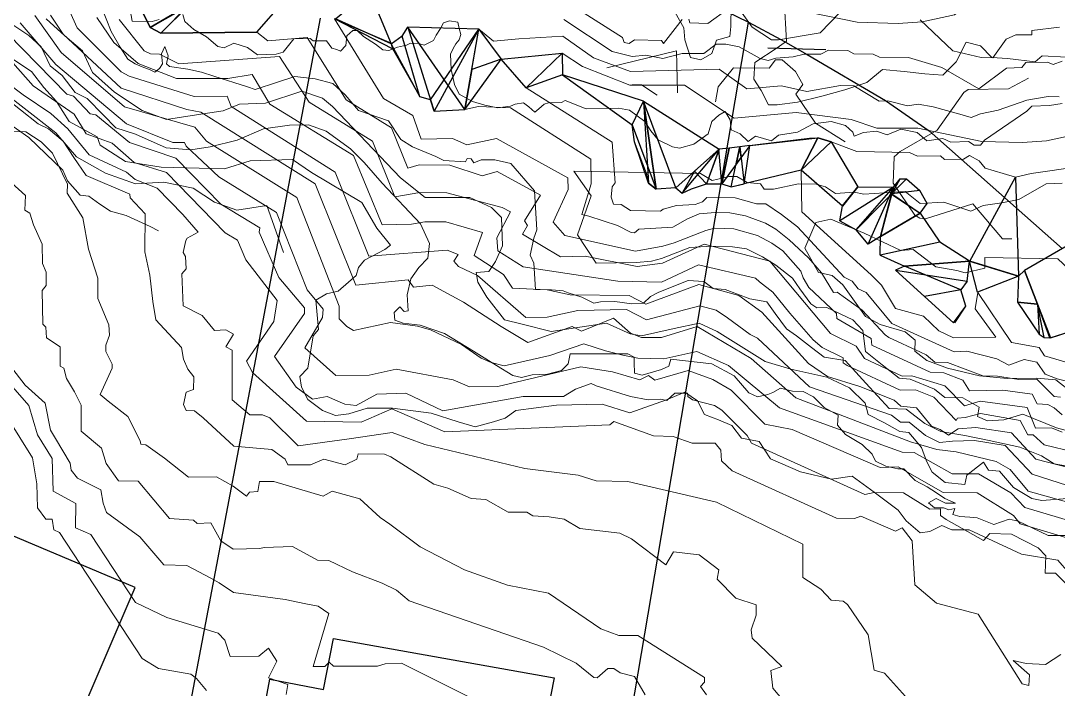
# Model space of a CAD drawing. Header units: metres. Extents: x 683 to 917, y -108 to 80.
# Drawn here: x 715.64 to 760.86, y -44.58 to -15.46 of the extents above; entities that cross this region are included whole.
import ezdxf

# ---------------------------------------------------------------- set-up
doc = ezdxf.new("R2010")
doc.units = ezdxf.units.M
for name, color, linetype in [('Cadastre with houses', 6, 'Continuous'), ('Landslide2025', 21, 'Continuous'), ('The Creek', 140, 'Continuous')]:
    doc.layers.add(name, color=color, linetype=linetype)
doc.layers.add('Landslide 2022', color=120, linetype='Continuous', true_color=0x00ffbe)

msp = doc.modelspace()

# ---------------------------------------------------------------- linework, layer by layer
at = {"lineweight": 0}
for points, elevation in [([(716.312, -11.79), (718.102, -15.766), (720.015, -17.688), (720.372, -17.875), (723.196, -18.76), (724.643, -18.743), (724.813, -19.194), (729.351, -22.06), (730.812, -25.716), (734.232, -25.46), (734.699, -25.638), (734.521, -25.938), (734.722, -26.161), (735.546, -26.562), (737.662, -28.389), (737.662, -28.389), (738.587, -28.378), (739.923, -28.077), (742.04, -28.032), (742.921, -28.484), (745.245, -27.873), (745.956, -28.063), (746.447, -28.404), (747.439, -29.125), (747.749, -29.285), (750.025, -31.414), (753.591, -32.645), (753.994, -32.944), (754.362, -32.944), (755.07, -33.531), (755.683, -33.83), (756.255, -33.78), (757.216, -33.747), (758.542, -33.962), (759.727, -35.205), (762.037, -35.956)], 34.5), ([(761.035, -33.38), (760.566, -33.195), (759.875, -33.207), (759.505, -32.306), (757.46, -32.039), (756.783, -32.229), (755.924, -31.37), (754.487, -30.924), (754.066, -30.94), (752.412, -30.172), (752.048, -29.635), (750.939, -29.081), (748.285, -25.934), (745.435, -25.191), (743.616, -26.014), (742.514, -26.16), (740.244, -25.722), (739.169, -25.749), (737.517, -24.759), (737.735, -24.381), (737.597, -24.175), (738.295, -23.054), (736.408, -22.025), (735.756, -22.219), (734.345, -21.75), (733.001, -21.737), (732.514, -21.881), (731.803, -20.13), (729.828, -18.905), (728.131, -16.195), (726.415, -16.33), (725.927, -15.96), (721.738, -15.993), (721.284, -15.758), (720.476, -14.109)], 33), ([(739.161, -14.466), (741.871, -16.194), (741.942, -16.406), (742.155, -16.457), (742.398, -16.295), (743.572, -16.315), (743.663, -16.457), (744.473, -15.404)], 33), ([(746.944, -14.923), (747.526, -15.738), (748.37, -16.292), (748.676, -16.292), (750.481, -15.986), (751.34, -15.098)], 33), ([(762.88, -37.701), (759.41, -36.671), (758.8, -36.023), (757.39, -35.204), (756.246, -35.204), (754.587, -34.27), (754.054, -34.25), (748.716, -32.325), (746.486, -30.476), (745.115, -29.871), (743.669, -30.187), (742.539, -30.161), (741.881, -30.029), (741.132, -29.845), (740.185, -29.53), (738.7, -30.042), (736.714, -30.489), (736.149, -30.345), (735.715, -30.161), (734.855, -29.56), (733.493, -28.925), (733.493, -28.925), (732.933, -28.767), (731.759, -28.612), (730.146, -28.949), (729.855, -28.785), (729.518, -28.448), (729.518, -27.893), (727.668, -23.166), (723.732, -20.703), (723.222, -20.102), (720.158, -19.216), (717.403, -16.842), (716.251, -15.233)], 35.5), ([(762.308, -36.724), (759.555, -35.955), (758.773, -35.011), (758.153, -34.657), (756.413, -34.244), (755.572, -34.141), (754.418, -33.804), (749.425, -31.891), (747.478, -30.171), (745.125, -28.783), (743.566, -29.259), (742.693, -29.259), (742.217, -29.074), (741.477, -28.413), (740.076, -28.981), (739.679, -28.783), (737.742, -29.472), (736.58, -28.781), (734.945, -27.717), (733.574, -26.982), (732.752, -27.059), (732.521, -26.741), (730.24, -26.982), (728.47, -22.562), (723.489, -19.442), (722.877, -19.322), (720.016, -18.392), (717.488, -16.046), (716.942, -15.217)], 35), ([(761.799, -35.059), (759.891, -34.563), (758.828, -33.416), (757.277, -33.173), (756.503, -33.242), (756.076, -33.519), (755.718, -33.265), (755.337, -33.127), (754.69, -32.318), (753.997, -32.249), (753.708, -31.995), (752.219, -31.395), (750.798, -30.956), (749.978, -30.39), (747.937, -28.16), (746.933, -27.422), (745.191, -26.948), (742.88, -27.8), (742.16, -27.422), (739.584, -27.403), (738.587, -27.187), (737.071, -27.107), (736.686, -26.509), (735.396, -25.685), (735.768, -24.687), (734.173, -24.222), (733.255, -24.222), (732.67, -24.328), (731.394, -24.355), (730.144, -21.323), (726.497, -19.087), (725.723, -17.808), (724.66, -17.97), (722.427, -17.97), (720.753, -17.322), (719.69, -16.403), (718.952, -15.323)], 34), ([(744.766, -15.394), (744.807, -15.546), (745.59, -15.578), (746.478, -14.938)], 33), ([(715.609, -15.547), (717.174, -17.369), (720.243, -19.948), (722.266, -20.757), (722.777, -20.767), (722.856, -20.921), (724.267, -22.256), (726.785, -23.812), (728.125, -27.187), (728.823, -28.031), (728.786, -28.394), (728.015, -29.709), (729.374, -30.916), (730.829, -30.893), (732.003, -30.635), (734.491, -31.104), (735.195, -31.409), (736.429, -31.4), (740.056, -30.533), (741.44, -30.759), (742.618, -31.098), (743.004, -30.919), (743.277, -31.117), (744.727, -30.698), (745.812, -31.082), (746.61, -31.557), (748.069, -33.035), (749.266, -33.26), (753.101, -34.924), (753.886, -34.887), (755.85, -36.009), (757.328, -36.028), (758.918, -37.019), (759.198, -37.375), (761.72, -38.131)], 36), ([(761.574, -34.248), (760.246, -33.932), (759.765, -33.492), (759.538, -33.492), (759.208, -32.879), (757.468, -32.57), (756.808, -32.749), (756.467, -32.769), (756.408, -32.872), (755.438, -31.86), (754.641, -31.533), (753.966, -31.554), (751.667, -30.471), (751.494, -30.368), (751.494, -30.144), (750.574, -29.694), (750.174, -29.355), (749.169, -28.203), (749.169, -28.203), (748.42, -27.281), (747.836, -26.828), (747.671, -26.68), (745.177, -26.087), (743.562, -26.854), (741.667, -26.799), (737.54, -26.181), (736.43, -25.489), (736.398, -24.917), (736.992, -23.784), (736.625, -23.589), (734.217, -22.963), (733.041, -22.942), (731.95, -23.136), (730.973, -20.705), (728.215, -19.01), (726.925, -17.011), (722.532, -17.33), (721.684, -16.917), (721.299, -16.902), (721.018, -16.769), (719.936, -15.405)], 33.5), ([(729.316, -15.383), (731.453, -18.853), (732.728, -19.584), (733.093, -20.615), (734.452, -20.596), (735.089, -20.868), (736.383, -20.587), (739.481, -22.298), (739.507, -22.818), (738.848, -24.238), (739.35, -24.82), (742.429, -25.491), (743.621, -25.273), (744.125, -25.131), (745.505, -24.59), (745.886, -24.493), (746.72, -24.521), (747.752, -24.812), (748.38, -25.149), (748.854, -25.487), (749.648, -26.373), (749.74, -26.663), (749.984, -27.076), (751.19, -28.206), (751.206, -28.435), (752.702, -29.305), (752.741, -29.599), (755.282, -30.764), (755.878, -30.791), (756.71, -31.124), (756.999, -31.588), (758.454, -31.553), (759.724, -31.728), (759.943, -32.149), (760.416, -32.175), (760.688, -32.318), (761.027, -32.632)], 32.5), ([(760.957, -31.857), (760.681, -31.828), (759.934, -31.08), (759.146, -31.087), (758.211, -30.947), (757.578, -30.933), (756.031, -30.348), (755.487, -30.34), (755.102, -30.007), (754.86, -29.891), (753.477, -29.253), (753.315, -29.137), (752.319, -28.068), (751.232, -27.287), (751.062, -27.305), (750.549, -26.434), (749.98, -25.791), (749.132, -25), (748.553, -24.537), (748.107, -24.273), (747.23, -23.959), (746.552, -23.826), (745.908, -23.81), (745.213, -23.876), (744.701, -24.091), (744.056, -24.455), (742.584, -24.537), (742.386, -24.703), (742.24, -24.678), (741.647, -24.377), (740.399, -23.966), (740.09, -23.903), (740.501, -22.56), (740.485, -21.484), (736.989, -19.249), (735.594, -19.191), (735.002, -19.325), (733.665, -19.401), (733.493, -18.905), (733.034, -18.771), (731.85, -16.689), (731.792, -16.479), (732.27, -16.135), (732.518, -15.733), (735.613, -15.829), (736.244, -16.345), (737.352, -16.249), (739.262, -16.135), (740.599, -17.071), (742.223, -17.663), (746.082, -17.567), (747.286, -18.427), (748.795, -18.293), (749.903, -18.542), (751.374, -18.274), (751.947, -18.293), (753.055, -18.962), (753.437, -18.943), (754.297, -19.172), (754.755, -19.096), (755.414, -19.214), (756.573, -19.53), (757.073, -19.671), (757.477, -19.513), (758.25, -19.355), (759.488, -18.916), (760.418, -18.758), (760.903, -18.771)], 32), ([(761.028, -17.217), (760.638, -17.369), (760.401, -17.264), (759.45, -17.283), (759.269, -17.492), (758.614, -17.53), (757.397, -18.423), (755.783, -17.49), (754.342, -17.063), (753.073, -17.053), (752.799, -16.921), (751.946, -16.901), (751.693, -16.759), (750.85, -16.739), (750.515, -16.911), (749.785, -16.921), (749.308, -17.033), (748.557, -17.094), (748.212, -17.185), (747.87, -17.11), (746.954, -16.596), (746.373, -16.484), (745.948, -16.484), (745.412, -16.886), (744.474, -16.886), (743.625, -17.11), (742.887, -16.954), (742.284, -17.021), (741.413, -16.797), (739.313, -15.412)], 32.5), ([(754.85, -15.425), (756.275, -16.768), (757.505, -17.06), (758.007, -17.076), (758.59, -16.266), (759.011, -16.072), (759.707, -16.072), (759.707, -15.878), (760.921, -15.732)], 33), ([(761.589, -40.37), (760.742, -39.522), (760.3, -39.522), (760.318, -38.767), (759.986, -38.417), (758.826, -37.828), (757.887, -37.791), (757.61, -38.104), (755.971, -37.183), (755.732, -37.017), (755.732, -36.723), (755.268, -36.734), (754.12, -36.026), (752.846, -36.011), (752.437, -36.105), (747.498, -33.856), (747.309, -33.525), (746.197, -32.419), (745.886, -32.218), (744.918, -31.981), (744.718, -31.835), (744.699, -31.688), (744.151, -31.688), (743.804, -31.999), (743.531, -31.944), (742.983, -31.981), (742.216, -31.835), (742.216, -31.835), (740.718, -31.36), (740.499, -31.268), (739.823, -31.506), (739.294, -31.835), (737.541, -31.835), (734.034, -32.455), (732.427, -31.688), (731.167, -31.725), (730.254, -32.218), (729.761, -32.163), (728.994, -31.835), (728.355, -31.944), (727.643, -31.415), (726.693, -30.081), (728.008, -28.219), (728.008, -27.963), (726.894, -26.648), (726.036, -24.676), (726.054, -24.475), (724.364, -23.445), (722.404, -21.44), (720.384, -20.761), (718.91, -19.552), (718.662, -19.519), (717.933, -18.741), (717.652, -18.658), (715.085, -16.042)], 36.5), ([(714.959, -16.92), (716.18, -18.293), (717.964, -19.525), (718.495, -20.385), (719.621, -20.799), (720.577, -21.628), (721.989, -22.074), (724.545, -24.701), (725.082, -25.015), (725.447, -25.876), (726.809, -27.642), (726.671, -28.565), (725.482, -30.285), (725.747, -30.781), (728.102, -32.905), (730.48, -32.94), (731.818, -32.363), (734.122, -33.362), (741.311, -33.066), (741.494, -32.917), (743.218, -33.547), (744.078, -33.571), (744.902, -33.862), (745.908, -33.862), (746.162, -34.165), (746.186, -34.625), (746.646, -35.073), (751.201, -37.133), (751.977, -37.145), (752.255, -37.036), (753.77, -37.69), (754.06, -37.545), (754.496, -38.114), (754.613, -40.035), (755.559, -40.827), (757.368, -41.312), (759.295, -44.339), (759.579, -44.422), (759.615, -43.961), (758.905, -43.334), (759.461, -43.464), (760.312, -43.5), (760.974, -43.074)], 37), ([(762.949, -31.59), (760.812, -31.056), (760.3, -30.862), (759.925, -30.328), (759.379, -30.214), (758.716, -30.462), (758.185, -30.183), (756.872, -29.848), (756.328, -29.876), (753.605, -28.647), (752.488, -27.293), (752.139, -27.139), (751.874, -26.804), (751.538, -26.636), (749.498, -24.432), (748.801, -23.896), (748.113, -23.44), (747.712, -23.432), (746.776, -23.168), (745.551, -23.16), (745.359, -23.353), (745.033, -23.464), (744.222, -23.502), (743.635, -23.669), (743.523, -23.753), (742.219, -23.725), (741.809, -23.464), (741.474, -23.446), (741.38, -23.148), (741.418, -22.691), (741.55, -22.527), (741.425, -20.753), (737.669, -18.381), (736.577, -17.137), (739.232, -16.874), (740.131, -17.455), (742.191, -18.27), (744.569, -18.27), (746.74, -19.708), (749.44, -19.457), (751.83, -19.762), (752.962, -20.14), (754.74, -20.14), (757.525, -20.715), (759.304, -20.769), (760.346, -20.697), (761.765, -20.391)], 31.5), ([(762.236, -30.645), (760.264, -30.051), (760.035, -29.7), (758.819, -29.47), (757.352, -27.294), (757.238, -28.012), (758.149, -29.242), (756.292, -29.277), (755.654, -28.969), (754.994, -28.331), (753.775, -27.989), (753.159, -26.975), (752.704, -26.531), (749.685, -23.785), (749.65, -21.963), (746.61, -22.697), (746.193, -22.566), (745.529, -22.566), (744.931, -22.762), (744.475, -22.97), (744.189, -22.736), (743.33, -22.801), (743.004, -22.54), (742.913, -22.111), (742.393, -20.731), (742.289, -19.99), (739.256, -17.816), (742.783, -18.961), (746.089, -21.057), (750.02, -20.575), (750.384, -20.562), (750.97, -20.731), (752.089, -21.161), (754.375, -21.202), (754.728, -21.354), (755.727, -21.344), (755.899, -21.505), (756.726, -21.485), (756.988, -21.333), (757.412, -21.555), (757.674, -21.888), (758.461, -22.11), (759.005, -22.272), (759.683, -22.115), (761.811, -21.804)], 31), ([(754.342, -45.049), (753.287, -43.875), (752.832, -43.755), (752.574, -42.217), (751.683, -40.892), (751.488, -40.74), (750.967, -40.696), (750.51, -40.219), (749.729, -39.719), (749.729, -38.264), (745.971, -36.439), (742.105, -35.527), (740.715, -35.505), (739.939, -35.26), (737.608, -34.958), (733.248, -33.916), (731.822, -33.395), (729.957, -33.669), (727.736, -33.971), (726.502, -32.764), (726.173, -32.627), (725.624, -32.627), (724.857, -31.969), (724.857, -29.803), (724.582, -29.665), (724.911, -29.117), (724.582, -28.925), (724.089, -28.952), (723.54, -28.294), (722.718, -27.883), (722.663, -26.484), (722.855, -26.265), (722.818, -25.726), (722.716, -25.559), (722.83, -25.033), (722.886, -24.938), (723.378, -24.674), (722.702, -23.906), (721.589, -22.756), (720.631, -22.369), (720.252, -22.051), (718.616, -21.302), (717.695, -20.165), (716.955, -19.502), (715.741, -18.685), (715.035, -18.151)], 37.5), ([(714.857, -18.73), (716.399, -19.956), (716.85, -20.168), (717.487, -20.712), (717.951, -21.415), (718.495, -22.198), (720.392, -23.02), (720.406, -23.179), (721.069, -23.869), (721.045, -25.528), (721.266, -26.539), (721.394, -27.697), (721.523, -28.487), (722.647, -29.7), (722.731, -30.205), (722.928, -30.64), (723.181, -30.977), (723.167, -31.524), (722.844, -31.636), (722.731, -32.17), (722.844, -32.436), (723.209, -32.45), (723.588, -32.759), (724.921, -33.994), (726.577, -34.134), (727.166, -34.556), (727.279, -34.808), (728.275, -34.808), (728.851, -34.556), (729.777, -34.808), (730.296, -34.556), (730.352, -34.331), (731.489, -34.345), (731.765, -34.452), (733.638, -35.643), (734.253, -35.827), (735.274, -36.272), (735.916, -36.311), (736.885, -36.861), (737.706, -36.865), (737.962, -37.021), (738.677, -37.077), (739.32, -37.175), (740.014, -37.581), (741.756, -37.778), (742.266, -38.026), (743.759, -39.165), (744.099, -38.589), (745.212, -38.733), (746.064, -39.373), (745.99, -39.793), (746.806, -40.609), (747.697, -40.906), (747.697, -41.351), (747.474, -41.994), (747.522, -42.353), (748.819, -43.589), (748.342, -43.772), (748.427, -44.531), (749.979, -46.375)], 38), ([(715.315, -20.284), (715.867, -20.298), (716.535, -20.734), (717.028, -21.227), (717.681, -22.577), (717.667, -22.969), (718.339, -24.046), (718.592, -25.412), (718.997, -26.677), (718.997, -27.562), (719.477, -28.7), (719.502, -29.156), (719.351, -29.586), (719.351, -29.864), (719.629, -30.42), (719.629, -30.597), (719.098, -31.736), (719.452, -32.039), (720.312, -32.697), (720.843, -33.759), (720.868, -33.911), (721.096, -33.936), (721.905, -34.518), (722.946, -35.349), (724.177, -35.331), (724.894, -35.735), (725.482, -36.176), (725.611, -35.993), (725.978, -35.974), (726.052, -35.533), (726.677, -35.533), (728.827, -36.176), (729.213, -35.956), (730.425, -36.287), (731.308, -37.095), (731.73, -37.389), (733.053, -38.382), (734.983, -39.374), (736.857, -40.054), (738.64, -40.403), (740.93, -41.953), (741.714, -42.247), (742.531, -42.247), (745.439, -44.076), (745.439, -44.273), (745.276, -44.469), (745.537, -44.828)], 38.5), ([(715.089, -22.393), (715.851, -23.075), (715.811, -23.717), (716.034, -23.841), (716.19, -24.345), (716.573, -25.197), (716.59, -26.032), (716.747, -26.415), (716.747, -26.989), (716.573, -27.215), (716.608, -28.675), (716.729, -28.815), (716.764, -29.267), (717.355, -29.667), (717.355, -30.502), (717.512, -30.589), (717.634, -31.041), (717.981, -31.632), (718.271, -32.213), (718.271, -33.344), (719.156, -34.084), (719.361, -34.743), (719.896, -35.504), (720.76, -35.524), (722.117, -37.149), (723.166, -37.211), (723.331, -37.355), (723.927, -37.334), (724.359, -38.116), (724.894, -38.486), (726.066, -38.445), (726.251, -38.403), (727.485, -38.362), (728.575, -38.959), (729.069, -38.979), (730.097, -39.473), (731.395, -39.962), (732.025, -40.27), (732.564, -40.732), (738.425, -42.747), (739.856, -43.439), (740.625, -44.07), (740.764, -44.085), (741.225, -43.685), (741.498, -43.685), (741.768, -43.863), (742.395, -44.024), (742.856, -44.824)], 39), ([(756.36, -28.618), (756.833, -27.894), (756.611, -27.185), (756.892, -26.801), (756.995, -25.929), (755.703, -25.111), (754.843, -23.846), (755.155, -23.424), (754.826, -22.851), (754.253, -22.345), (753.966, -22.345), (753.679, -22.708), (752.128, -22.699), (751.453, -23.526), (751.343, -24.175), (752.052, -24.563), (752.574, -25.195), (753.114, -24.856), (753.106, -25.676), (754.154, -26.156), (753.765, -26.329), (756.304, -28.623)], 30.5), ([(762.561, -28.619), (760.492, -29.278), (760.253, -29.254), (760.034, -29.12), (759.084, -27.716), (759.135, -26.581), (759.387, -26.346), (761.009, -25.413)], 30.5), ([(715.194, -30.5), (715.825, -31.336), (716.698, -32.115), (716.932, -33.3), (717.159, -33.653), (717.798, -34.733), (717.838, -35.032), (718.113, -35.39), (719.131, -35.899), (719.227, -36.476), (719.374, -36.886), (720.825, -37.94), (721.878, -39.157), (722.881, -39.19), (723.918, -39.75), (724.285, -39.942), (724.915, -40.365), (727.168, -40.675), (728.067, -40.862), (728.605, -40.965), (729.07, -41.285), (728.383, -43.592), (728.894, -43.592), (729.088, -43.398), (729.265, -43.574), (731.185, -43.574), (731.52, -43.468), (732.243, -43.451), (738.641, -46.655)], 39.5), ([(714.891, -30.962), (715.99, -32.22), (716.373, -33.495), (717.008, -34.528), (717.048, -35.958), (718.041, -36.487), (718.026, -37.55), (718.689, -37.834), (720.64, -40.808), (722.004, -41.452), (724.239, -42.134), (724.542, -42.437), (724.769, -43.157), (726.019, -43.138), (726.436, -42.797), (726.796, -43.365), (726.436, -44.085), (727.288, -44.369), (727.213, -44.805)], 40), ([(715.043, -32.73), (716.145, -34.5), (716.335, -35.633), (716.366, -36.681), (716.736, -37.174), (717.013, -37.174), (717.075, -37.637), (717.322, -37.76), (720.929, -43.248), (721.638, -43.68), (723.056, -43.927), (723.303, -44.111), (723.735, -44.636)], 40.5)]:
    msp.add_lwpolyline(points, dxfattribs=dict(at, elevation=elevation))
at = {"layer": 'Cadastre with houses'}
for p, q in [((746.339, -15.03, 35.1), (747.368, -15.524, 35.1)), ((747.368, -15.524, 35.1), (748.774, -16.276, 35.1)), ((748.774, -16.276, 35.1), (749.924, -16.934, 34.6)), ((749.924, -16.934, 34.6), (753.328, -18.933, 34.1)), ((753.328, -18.933, 34.1), (755.238, -20.249, 33.6)), ((755.238, -20.249, 33.6), (756.633, -21.496, 33.1)), ((756.633, -21.496, 33.1), (761.046, -25.395, 32.6))]:
    msp.add_line(p, q, dxfattribs=at)
for points in [[(728.691, -15.346, 34.6), (720.815, -56.847, 48)], [(739.774, -60.251, 43), (747.368, -15.524, 35.1)], [(748.211, -16.641, 35.1), (750.738, -16.714, 35.1)], [(720.624, -40.147, 46), (708.598, -35.083, 46), (705.026, -43.428, 46)], [(705.026, -43.428, 46), (717.051, -48.491, 46), (720.624, -40.147, 46)], [(724.913, -52.602, 45), (726.503, -44.14, 45), (728.835, -44.594, 45), (729.268, -42.365, 45), (738.886, -44.078, 45), (736.719, -55.141, 45), (724.913, -52.602, 45)]]:
    msp.add_polyline3d(points, dxfattribs=at)
at = {"layer": 'Landslide 2022', "lineweight": 0}
for points, elevation in [([(732.248, -13.193), (731.156, -11.948), (733.811, -11.686), (734.71, -12.266), (736.77, -13.082), (739.149, -13.082), (741.319, -14.52), (744.019, -14.269), (746.409, -14.574), (747.541, -14.952), (749.319, -14.952), (752.104, -15.526), (753.883, -15.58), (754.925, -15.508), (756.344, -15.203), (756.937, -14.79), (757.422, -14.61), (758.244, -14.639), (759.227, -14.843)], 34), ([(744.264, -18.597), (744.23, -16.774), (741.189, -17.508)], 33.5), ([(751.574, -20.741), (750.282, -19.923), (749.422, -18.658), (749.734, -18.236), (749.405, -17.663), (748.832, -17.157), (748.545, -17.157), (748.258, -17.519), (746.707, -17.511), (746.032, -18.337), (745.922, -18.987)], 33), ([(758.844, -24.966), (758.43, -24.966), (757.14, -23.43), (755.072, -24.089), (754.832, -24.066), (754.613, -23.932), (753.664, -22.528), (753.714, -21.393), (753.966, -21.158), (755.588, -20.225), (756.743, -18.587), (756.941, -18.461), (758.694, -18.425), (759.566, -17.958)], 33), ([(743.38, -18.708), (742.692, -18.252), (742.292, -18.244)], 34)]:
    msp.add_lwpolyline(points, dxfattribs=dict(at, elevation=elevation))
at = {"layer": 'Landslide2025', "lineweight": 0}
for points, elevation in [([(720.17, -13.65), (720.501, -15.479), (721.367, -15.499), (721.669, -15.401)], 33), ([(761.424, -34.89), (760.679, -34.758), (760.13, -34.407), (759.187, -34.034), (757.85, -33.749), (756.797, -33.53), (755.744, -33.354), (755.043, -33.004), (754.231, -32.379), (753.496, -32.346), (752.474, -31.249), (751.891, -30.607), (751.579, -30.257), (750.665, -30.121), (750.101, -29.693), (749.459, -29.187), (749.011, -28.876), (748.525, -28.214), (748.155, -27.708), (747.415, -27.572), (746.345, -27.163), (745.82, -27.124), (745.411, -26.813), (744.73, -26.774), (743.446, -27.28), (743.096, -27.475), (742.785, -27.766), (742.279, -27.786), (741.539, -27.689), (740.917, -27.708), (740.625, -27.766), (740.1, -27.494), (739.496, -27.319), (739.282, -27.222), (738.776, -27.183), (738.076, -27.163), (737.998, -26.015), (737.843, -25.665), (737.998, -24.926), (738.134, -24.575), (738.037, -22.863), (737.006, -21.676), (736.305, -21.521), (735.702, -21.521), (735.391, -21.647), (735.274, -21.482), (735.099, -21.462), (735.021, -21.608), (734.087, -21.55), (733.727, -21.375), (732.716, -20.956), (732.2, -20.626), (731.665, -19.818), (730.366, -19.366), (729.782, -18.685), (729.238, -18.198), (728.479, -17.984), (727.584, -17.887), (726.825, -18.14), (725.852, -18.451), (725.521, -18.335), (724.062, -17.868), (723.517, -17.692), (722.924, -17.566), (722.126, -17.459), (721.999, -17.342), (722.067, -16.992), (721.922, -16.574), (721.776, -16.904), (721.815, -17.342), (721.688, -17.537), (721.484, -17.692), (721.279, -17.595), (720.929, -17.469), (720.628, -17.332), (720.307, -17.128), (719.966, -16.603), (719.587, -15.922), (719.139, -14.822)], 33), ([(746.603, -14.788), (746.584, -15.703), (746.545, -16.15), (745.961, -16.306), (745.766, -16.89), (745.28, -17.162), (744.833, -17.065), (744.58, -16.287), (744.541, -15.761), (744.171, -15.1)], 34), ([(761.216, -17.041), (760.157, -16.991), (759.855, -17.243), (758.657, -17.104), (757.964, -17.054), (757.472, -16.549), (756.842, -16.398), (756.413, -17.255), (755.833, -17.823), (755.048, -17.765), (754.153, -17.668), (753.199, -17.59), (752.518, -18.155), (751.565, -18.466), (750.553, -18.738), (749.502, -19.011), (748.607, -19.127), (748.238, -19.127), (747.907, -18.505), (747.595, -17.999), (747.634, -17.279), (748.607, -16.637), (749.016, -16.345), (748.919, -14.536)], 34), ([(716.747, -15.372), (717.559, -16.117), (718.326, -16.775), (718.765, -17.718), (719.73, -18.574), (720.936, -19.363), (721.989, -19.758), (723.304, -19.56), (724.467, -19.385), (725.168, -19.1), (726.309, -19.056), (727.888, -18.53), (728.787, -18.837), (729.225, -19.188), (732.186, -22.302), (733.261, -23.157), (735.212, -23.157), (736.155, -23.596), (736.594, -24.034), (736.638, -25.262), (736.331, -25.942), (736.046, -26.381), (735.497, -26.425), (735.563, -26.841), (735.958, -27.499), (736.725, -28.486), (737.493, -28.683), (738.765, -28.99), (741.177, -28.639), (742.208, -29.1), (742.69, -29.188), (744.116, -28.859), (745.212, -28.639), (746.002, -28.99), (748.085, -30.306), (749.204, -30.635), (750.783, -30.986), (751.77, -31.447), (752.449, -32.126), (752.581, -32.609), (753.283, -32.982), (753.963, -33.354), (754.357, -33.398), (754.906, -34.056), (755.125, -34.648), (755.366, -35.131), (755.936, -35.569), (756.791, -35.657), (756.879, -35.262), (757.603, -34.692), (757.822, -35.043), (758.305, -35.087), (758.919, -35.789), (759.708, -36.271), (760.147, -36.359), (761.265, -36.271)], 34), ([(722.7, -15.187), (722.797, -15.499), (723.186, -15.839), (723.741, -16.16), (724.237, -16.588), (724.509, -16.637), (724.928, -16.433), (725.521, -16.627), (725.959, -16.948), (726.766, -16.919), (727.078, -16.831), (727.545, -16.248), (728.255, -16.228), (728.391, -16.335), (728.965, -16.335), (729.199, -16.647), (729.422, -16.705), (729.578, -16.783), (729.802, -16.54), (729.86, -16.112), (730.113, -15.888), (730.308, -15.888), (730.58, -16.15), (731.105, -16.481), (731.426, -16.724), (731.689, -16.754), (732.059, -16.608), (732.448, -16.52), (732.623, -16.433), (732.983, -16.452), (733.217, -16.52), (733.635, -16.326), (733.752, -16.082), (733.936, -15.79), (734.063, -15.557), (734.335, -15.46), (734.686, -15.528), (734.744, -15.79), (734.822, -16.063), (734.744, -16.287), (734.608, -16.462), (734.481, -16.666), (734.374, -16.909), (734.394, -17.59), (734.549, -18.242), (734.744, -18.651), (735.337, -18.981), (735.863, -19.137), (736.437, -19.254), (736.982, -19.176), (737.186, -19.089), (737.556, -19.03), (737.789, -19.205), (738.052, -19.439), (738.227, -19.293), (738.46, -19.098), (738.645, -19.03), (739.209, -19.02), (739.365, -18.933), (740.289, -19.303), (741.69, -19.273), (742.177, -19.361), (742.838, -19.847), (743.111, -20.256), (743.422, -20.645), (744.045, -20.956), (744.356, -21.015), (744.978, -20.84), (745.601, -20.392), (745.757, -19.847), (746.068, -19.575), (746.34, -19.419), (746.555, -19.77), (746.613, -20.217), (747.002, -20.392), (747.352, -20.723), (747.664, -20.489), (748.364, -20.684), (748.675, -20.451), (749.493, -20.314), (750.174, -19.945), (750.971, -19.847), (751.594, -20.022), (751.905, -20.314), (751.964, -20.489), (752.372, -20.334), (752.937, -20.275), (753.403, -20.431), (754.007, -20.178), (754.707, -20.334), (755.135, -20.684), (755.836, -20.587), (756.186, -20.742), (756.945, -20.723), (757.198, -20.879), (757.47, -20.879), (757.645, -20.665), (759.494, -19.4), (759.708, -19.186), (760.486, -19.147), (761.031, -19.069)], 33), ([(761.35, -37.885), (760.419, -37.89), (759.118, -37.262), (758.723, -37.174), (758.051, -37.408), (757.334, -37.115), (757.013, -37.086), (756.574, -37.057), (756.267, -36.969), (756.355, -36.706), (756.092, -36.765), (755.858, -36.677), (755.463, -36.677), (755.214, -36.458), (755.536, -36.267), (755.945, -36.472), (756.384, -36.472), (755.916, -36.267), (755.551, -36.019), (755.156, -35.77), (754.63, -35.493), (754.132, -34.981), (753.869, -34.981), (753.343, -34.864), (752.904, -34.645), (752.758, -34.338), (752.32, -33.914), (751.589, -33.49), (751.238, -33.08), (751.267, -32.642), (750.653, -32.305), (750.2, -31.838), (749.746, -31.604), (749.279, -31.589), (748.752, -31.472), (748.416, -31.648), (748.197, -31.735), (747.758, -31.838), (747.378, -31.662), (746.735, -30.931), (745.77, -30.405), (743.979, -30.207), (743.891, -30.504), (743.573, -30.646), (742.729, -30.898), (742.389, -30.811), (742.378, -30.35), (742.378, -30.109), (742.104, -29.977), (739.593, -29.977), (739.505, -30.405), (739.209, -30.69), (738.595, -30.854), (737.937, -30.887), (737.466, -30.997), (737.082, -30.92), (736.38, -30.471), (735.371, -29.857), (734.11, -29.078), (733.047, -28.716), (732.312, -28.629), (731.939, -28.497), (731.917, -28.168), (732.159, -27.927), (732.356, -28.124), (732.531, -28.102), (732.488, -27.4), (732.641, -26.699), (732.992, -26.216), (733.387, -25.8), (733.452, -25.164), (733.058, -24.308), (731.391, -22.532), (730.602, -21.633), (730.009, -21.041), (728.957, -20.273), (728.189, -19.988), (727.356, -20.01), (726.216, -20.164), (725.075, -20.668), (723.891, -20.953), (723.058, -21.085), (721.983, -20.997), (720.645, -20.405), (719.79, -20.12), (719.242, -19.571), (718.54, -18.848), (718.014, -18.585), (717.444, -17.839), (716.917, -17.422), (716.522, -16.589), (715.996, -16.106), (715.25, -15.602)], 35), ([(707.149, -16.048), (707.811, -17.023), (708.747, -17.958), (709.366, -17.917), (710.126, -18.112), (712.348, -17.858), (713.372, -18.112), (714.4, -18.192), (717.168, -20.337), (718.065, -21.389), (719.327, -22.098), (720.638, -22.559), (721.881, -22.488), (723.153, -22.754), (724.083, -23.365), (725.058, -23.716), (726.369, -23.514), (727.09, -25.561)], 37), ([(715.209, -17.081), (716.106, -17.666), (716.652, -18.368), (717.197, -18.972), (717.743, -19.849), (718.971, -20.512), (719.108, -20.882), (720.199, -21.584), (721.759, -21.838), (724.527, -21.916), (725.638, -21.565), (727.49, -21.506), (728.309, -22.071), (730.511, -23.378), (731.155, -24.489), (731.759, -25.229), (731.506, -25.424), (730.628, -25.892), (730.355, -26.204), (730.258, -26.555), (729.478, -27.237), (728.971, -27.354), (728.504, -27.627), (728.621, -28.914), (728.387, -29.187), (728.153, -30.59), (727.802, -30.96), (727.88, -31.428), (728.153, -31.955), (728.796, -32.442), (729.361, -32.656), (729.946, -32.578), (730.745, -32.344), (731.837, -32.344), (733.533, -32.559), (734.702, -32.929), (735.443, -33.144), (736.242, -32.929), (736.749, -32.773), (737.217, -32.442), (738.991, -32.208), (740.979, -32.169), (742.188, -32.539), (743.786, -31.974), (744.586, -31.643), (745.131, -32.013), (745.443, -32.617), (746.048, -32.851), (746.632, -33.085), (747.052, -33.651), (747.451, -33.719), (747.821, -33.787), (748.319, -34.547), (749.625, -35.113), (750.979, -35.424), (751.886, -35.298), (752.841, -35.99), (753.884, -36.779), (754.235, -37.247), (754.849, -37.764), (755.268, -37.715), (755.794, -37.442), (756.223, -37.637), (756.983, -37.637), (759.264, -38.69), (760.843, -38.962), (761.33, -39.508)], 36), ([(705.272, -18.112), (705.643, -17.878), (708.333, -19.359), (709.561, -19.398), (711.003, -19.203), (712.368, -19.632), (713.05, -19.671), (713.499, -19.515), (714.22, -20.042), (714.922, -19.788), (715.994, -20.549), (717.475, -21.972), (717.67, -22.439), (718.235, -23.063), (718.606, -23.102), (719.093, -23.443), (719.551, -23.755), (720.233, -23.94), (721.276, -24.428), (721.637, -24.613)], 38), ([(761.97, -33.516), (760.794, -33.187), (759.313, -32.595), (758.491, -32.842), (757.784, -32.891), (757.34, -32.694), (757.417, -32.3), (756.697, -31.891), (755.918, -31.872), (755.471, -31.502), (754.401, -31.074), (753.934, -31.035), (753.194, -30.452), (752.455, -29.868), (752.338, -28.953), (751.91, -28.486), (750.782, -27.951), (750.334, -27.961), (750.081, -27.796), (749.604, -27.144), (749.274, -26.677), (748.554, -26.113), (747.97, -25.743), (747.27, -25.393), (746.666, -25.315), (745.742, -25.276), (744.808, -25.344), (743.563, -25.811), (743.135, -25.928), (742.473, -25.986), (740.722, -26.025), (739.905, -24.78), (740.508, -23.087), (739.749, -22.017), (745.275, -22.114), (745.781, -22.425), (746.52, -22.25), (746.851, -22.25), (747.299, -22.503), (747.882, -22.562), (748.038, -22.795), (748.447, -22.795), (749.536, -22.562), (750.315, -22.581), (750.723, -22.698), (751.151, -22.99), (751.969, -22.922), (752.387, -23.019), (754.187, -22.902), (754.838, -23.427), (755.87, -23.359), (757.047, -23.758), (757.592, -23.515), (758.409, -23.398), (759.148, -23.243), (760.335, -22.562), (761.036, -22.542)], 32), ([(761.5, -31.679), (760.754, -31.102), (759.923, -31.034), (758.634, -31.051), (757.429, -30.932), (756.039, -30.593), (755.14, -30.254), (754.614, -29.847), (754.631, -29.372), (754.19, -29.016), (753.105, -28.694), (752.46, -28.338), (752.121, -27.88), (751.477, -26.964), (751.002, -26.557), (750.408, -26.421), (749.823, -25.361), (750.298, -24.242), (750.943, -24.106), (752.401, -24.717), (753.995, -25.463), (754.538, -25.429), (755.522, -26.175), (756.437, -26.345), (756.81, -26.447), (757.658, -26.243), (757.658, -25.768), (760.847, -25.836), (761.322, -26.277)], 31)]:
    msp.add_lwpolyline(points, dxfattribs=dict(at, elevation=elevation))
at = {"layer": 'The Creek'}
for points in [[(720.476, -14.109, 33.2), (722.95, -14.808, 32.7), (721.284, -15.758, 33.2), (720.476, -14.109, 33.2)], [(720.476, -14.109, 33.2), (721.284, -15.758, 33.2), (722.936, -14.782, 32.706)], [(729.354, -15.383, 32.7), (730.822, -14.161, 32.5), (731.789, -16.467, 32.2)], [(722.95, -14.774, 32.702), (721.284, -15.758, 33.2), (721.738, -15.993, 33.2), (722.95, -14.774, 32.702)], [(722.95, -14.808, 32.7), (721.738, -15.993, 33.2), (721.284, -15.758, 33.2)], [(721.738, -15.993, 33.2), (725.927, -15.96, 33.2), (727.082, -14.648, 32.7), (722.95, -14.774, 32.702)], [(721.738, -15.993, 33.2), (722.95, -14.774, 32.702), (721.738, -15.993, 33.2), (725.927, -15.96, 33.2)], [(729.316, -15.383, 32.7), (731.78, -16.431, 32.2), (731.85, -16.689, 32.2)], [(732.518, -15.733, 32), (733.493, -18.905, 32), (733.034, -18.771, 32), (732.27, -16.135, 32)], [(733.493, -18.905, 32), (735.613, -15.829, 32), (732.518, -15.733, 32), (733.493, -18.905, 32)], [(732.518, -15.733, 32), (733.493, -18.905, 32), (733.665, -19.401, 32), (735.002, -19.325, 32)], [(731.792, -16.479, 32), (733.034, -18.771, 32), (732.27, -16.135, 32), (731.792, -16.479, 32)], [(735.613, -15.829, 32), (733.665, -19.401, 32), (733.493, -18.905, 32)], [(733.665, -19.401, 32), (735.002, -19.325, 32), (735.613, -15.829, 32)], [(735.613, -15.829, 32), (736.577, -17.137, 31.5), (735.308, -17.577, 32)], [(735.308, -17.577, 32), (735.308, -17.577, 32), (735.002, -19.325, 32), (736.577, -17.137, 31.5)], [(737.669, -18.381, 31.5), (736.577, -17.137, 31.5), (739.232, -16.874, 31.5), (737.669, -18.381, 31.5)], [(739.256, -17.816, 31), (737.669, -18.381, 31.5), (739.232, -16.874, 31.5), (739.256, -17.816, 31)], [(739.256, -17.816, 31.1), (742.289, -19.99, 31.1), (742.783, -18.961, 31.1)], [(742.393, -20.731, 31.1), (742.289, -19.99, 31.1), (742.783, -18.961, 31.1), (743.004, -22.54, 31.1)], [(742.783, -18.961, 31.1), (742.783, -18.961, 31.1), (746.089, -21.057, 31.1), (744.189, -22.736, 31.1)], [(746.089, -21.057, 31.1), (744.189, -22.736, 31.1), (743.33, -22.801, 31.1), (742.783, -18.961, 31.1)], [(743.33, -22.801, 31.1), (742.783, -18.961, 31.1), (743.33, -22.801, 31.1), (743.004, -22.54, 31.1)], [(743.33, -22.801, 31.1), (743.004, -22.54, 31.1), (742.393, -20.731, 31.1), (742.289, -19.99, 31.1)], [(747.17, -22.561, 31.1), (747.417, -20.894, 31.1), (750.384, -20.562, 31.1), (749.65, -21.963, 31.1)], [(750.384, -20.562, 31.1), (749.65, -21.963, 31.1), (750.384, -20.562, 31.1), (750.97, -20.731, 31.1)], [(750.97, -20.731, 31), (752.126, -22.701, 30.51), (751.452, -23.533, 30.51), (749.65, -21.963, 31)], [(744.189, -22.736, 31.1), (744.475, -22.97, 31.1), (746.089, -21.057, 31.1), (746.089, -21.057, 31.2)], [(745.529, -22.566, 31.1), (745.009, -22.011, 31.143), (746.075, -21.074, 31.1), (745.529, -22.566, 31.1)], [(745.529, -22.566, 31.1), (746.193, -22.566, 31.1), (746.522, -21.004, 31.1), (746.089, -21.057, 31.15)], [(746.075, -21.074, 31.1), (745.529, -22.566, 31.1), (745.529, -22.566, 31.1), (746.193, -22.566, 31.1)], [(746.193, -22.566, 31.1), (746.61, -22.697, 31.1), (747.17, -22.561, 31.1), (747.417, -20.894, 31.1)], [(746.982, -20.947, 31.1), (746.522, -21.004, 31.1), (746.193, -22.566, 31.1), (746.61, -22.697, 31.1)], [(746.982, -20.947, 31.1), (746.819, -21.711, 31.1), (747.036, -21.415, 31.1)], [(747.17, -22.561, 31.1), (747.417, -20.894, 31.1), (746.982, -20.947, 31.1)], [(744.475, -22.97, 31.1), (744.881, -22.785, 31.1), (745.529, -22.566, 31.1), (745.009, -22.011, 31.143)], [(752.052, -24.563, 30.51), (753.679, -22.708, 30.51), (753.966, -22.345, 30.51), (754.253, -22.345, 30.51)], [(753.966, -22.345, 30.51), (754.253, -22.345, 30.51), (754.826, -22.851, 30.51), (753.602, -23, 30.51)], [(757.009, -25.928, 30.61), (759.005, -22.272, 31.1), (759.135, -26.581, 30.6)], [(752.128, -22.699, 30.51), (753.679, -22.708, 30.51), (751.343, -24.175, 30.51), (751.453, -23.526, 30.51)], [(751.343, -24.175, 30.51), (752.052, -24.563, 30.51), (753.679, -22.708, 30.51)], [(753.114, -24.856, 30.51), (752.574, -25.195, 30.51), (752.052, -24.563, 30.51), (753.679, -22.708, 30.51)], [(753.679, -22.708, 30.51), (753.679, -22.708, 30.51), (753.114, -24.856, 30.51), (752.574, -25.195, 30.51)], [(753.598, -23.015, 30.51), (754.843, -23.846, 30.51), (753.114, -24.856, 30.51)], [(754.826, -22.851, 30.51), (753.602, -23, 30.51), (754.843, -23.846, 30.51), (755.155, -23.424, 30.51)], [(754.843, -23.846, 30.51), (755.703, -25.111, 30.51), (753.106, -25.676, 30.51), (753.114, -24.856, 30.51)], [(762.561, -28.619, 30.55), (764.115, -23.613, 30.55), (759.387, -26.346, 30.55), (760.529, -29.266, 30.55)], [(753.106, -25.676, 30.51), (754.154, -26.156, 30.51), (756.995, -25.929, 30.51), (755.703, -25.111, 30.51)], [(756.892, -26.801, 30.51), (756.995, -25.929, 30.51), (754.154, -26.156, 30.51), (753.765, -26.329, 30.51)], [(754.154, -26.156, 30.51), (753.765, -26.329, 30.51), (756.892, -26.801, 30.51), (756.611, -27.185, 30.51)], [(759.135, -26.581, 30.6), (759.135, -26.581, 30.6), (757.341, -27.279, 31.1), (756.995, -25.929, 30.61)], [(756.892, -26.801, 30.51), (756.611, -27.185, 30.51), (755.035, -27.476, 30.51), (753.765, -26.329, 30.51)], [(759.387, -26.346, 30.55), (759.135, -26.581, 30.55), (759.084, -27.716, 30.55), (759.958, -27.806, 30.55)], [(755.035, -27.476, 30.51), (756.304, -28.623, 30.51), (756.833, -27.894, 30.51), (756.611, -27.185, 30.51)], [(759.958, -27.806, 30.55), (759.084, -27.716, 30.55), (760.034, -29.12, 30.55), (760.253, -29.254, 30.55)], [(760.034, -29.12, 30.55), (760.253, -29.254, 30.55), (760.492, -29.278, 30.55), (759.958, -27.806, 30.55)]]:
    msp.add_3dface(points, dxfattribs=at)

doc.saveas('drawing.dxf')
